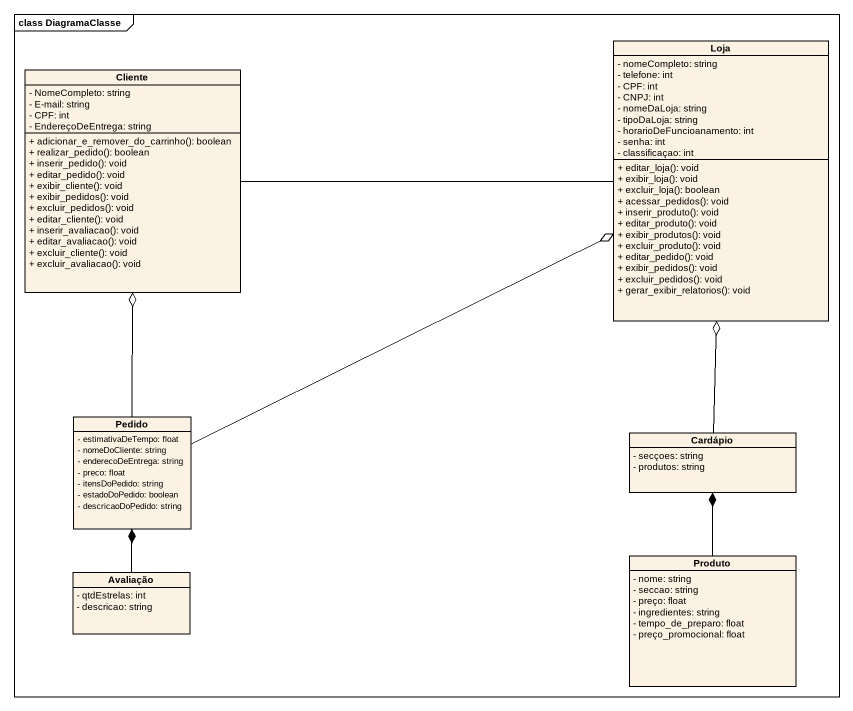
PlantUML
@startuml
mainframe class DiagramaClasse
hide circle
hide empty members
skinparam classAttributeIconSize 0
class Loja {
  - nomeCompleto: string
  - telefone: int
  - CPF: int
  - CNPJ: int
  - nomeDaLoja: string
  - tipoDaLoja: string
  - horarioDeFuncioanamento: int
  - senha: int
  - classificaçao: int
  + editar_loja(): void
  + exibir_loja(): void
  + excluir_loja(): boolean
  + acessar_pedidos(): void
  + inserir_produto(): void
  + editar_produto(): void
  + exibir_produtos(): void
  + excluir_produto(): void
  + editar_pedido(): void
  + exibir_pedidos(): void
  + excluir_pedidos(): void
  + gerar_exibir_relatorios(): void
}
class Cliente {
  - NomeCompleto: string
  - E-mail: string
  - CPF: int
  - EndereçoDeEntrega: string
  + adicionar_e_remover_do_carrinho(): boolean
  + realizar_pedido(): boolean
  + inserir_pedido(): void
  + editar_pedido(): void
  + exibir_cliente(): void
  + exibir_pedidos(): void
  + excluir_pedidos(): void
  + editar_cliente(): void
  + inserir_avaliacao(): void
  + editar_avaliacao(): void
  + excluir_cliente(): void
  + excluir_avaliacao(): void
}
class Pedido {
  - estimativaDeTempo: float
  - nomeDoCliente: string
  - enderecoDeEntrega: string
  - preco: float
  - itensDoPedido: string
  - estadoDoPedido: boolean
  - descricaoDoPedido: string
}
class Cardápio {
  - secçoes: string
  - produtos: string
}
class Produto {
  - nome: string
  - seccao: string
  - preço: float
  - ingredientes: string
  - tempo_de_preparo: float
  - preço_promocional: float
}
class Avaliação {
  - qtdEstrelas: int
  - descricao: string
}
Cliente -right- Loja
Pedido -right-o Loja
Pedido -up-o Cliente
Cardápio -up-o Loja
Produto -up-* Cardápio
Avaliação -up-* Pedido
@enduml
